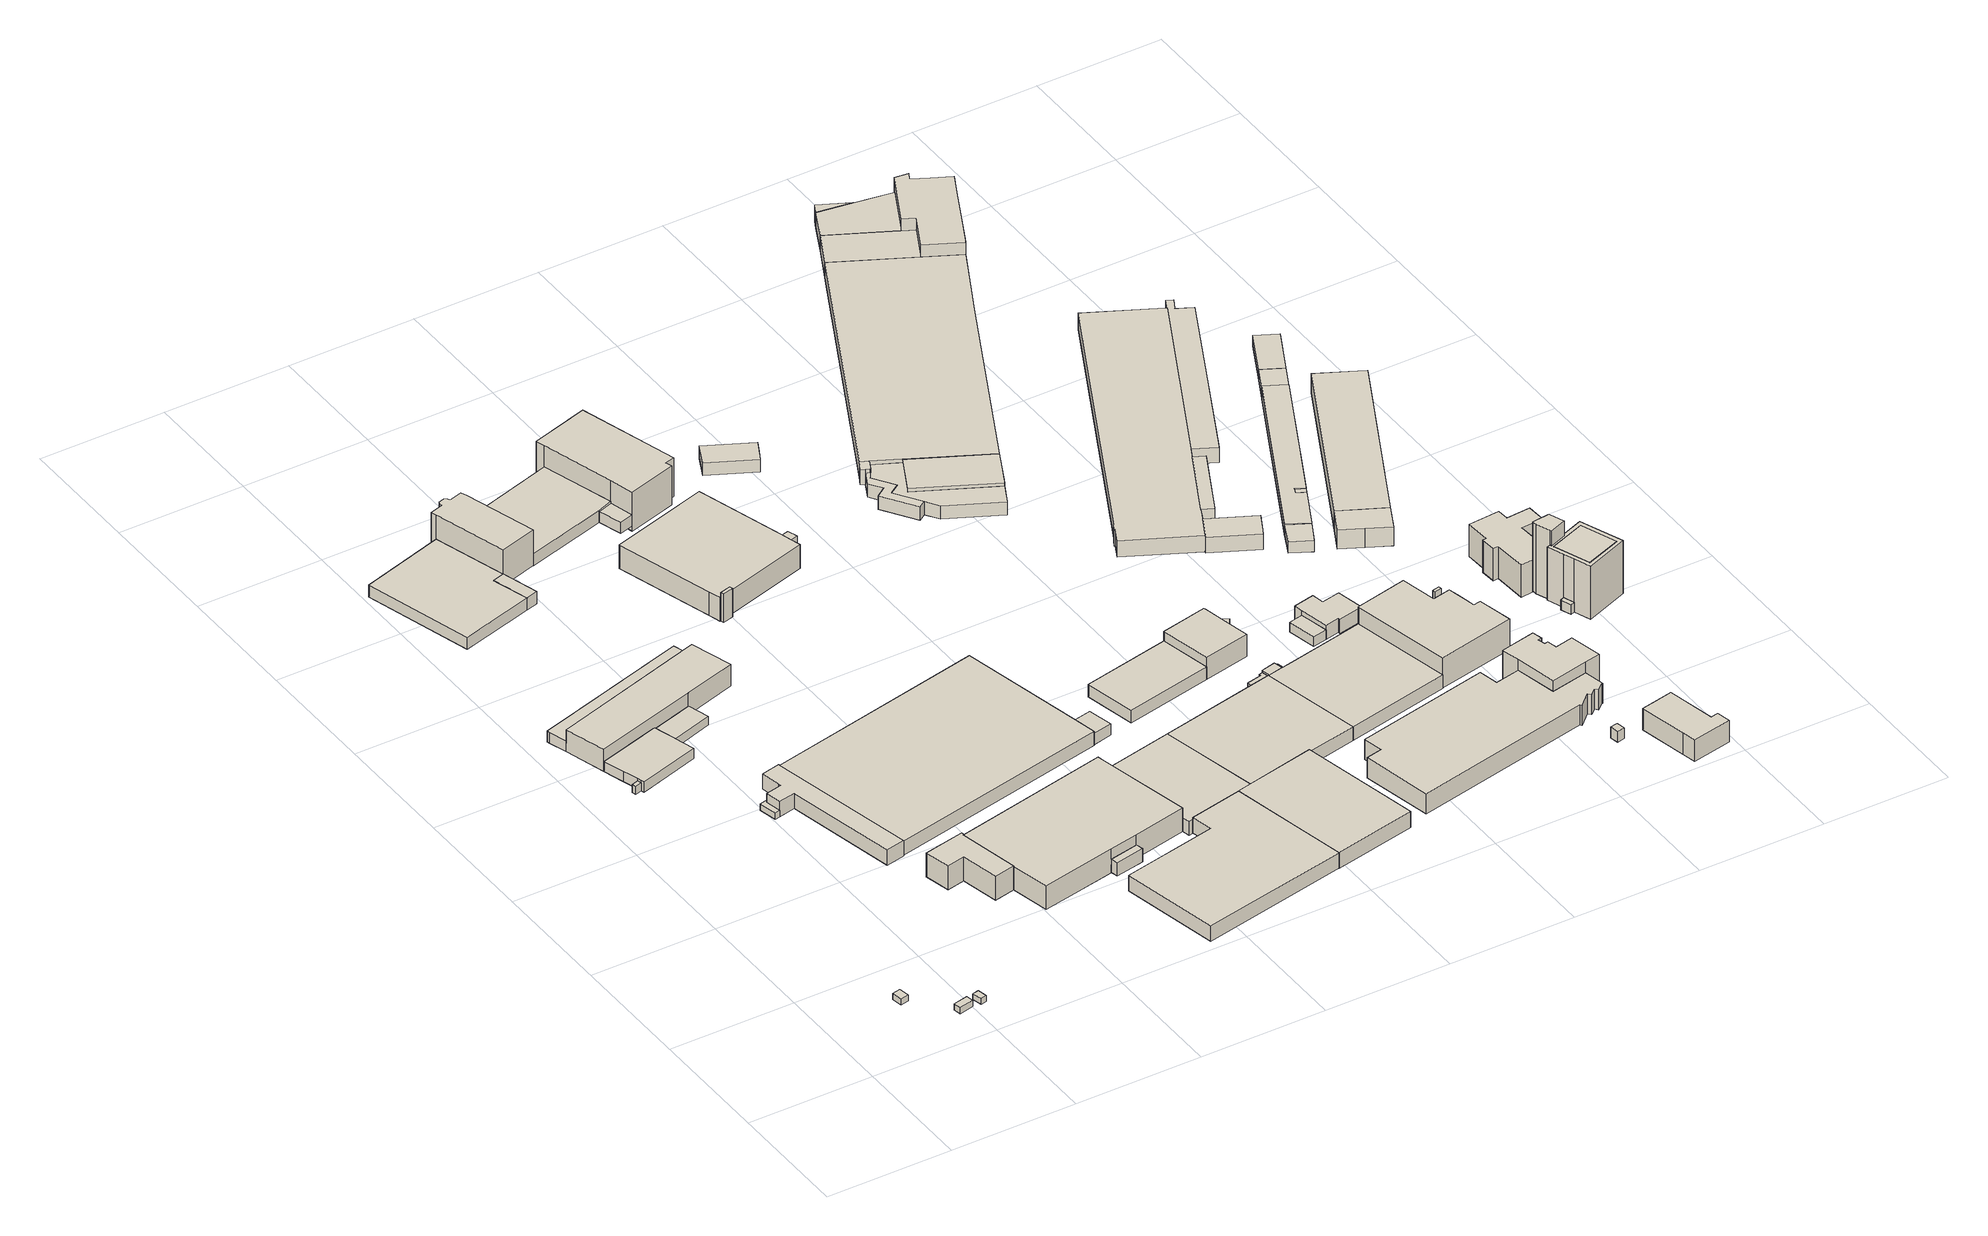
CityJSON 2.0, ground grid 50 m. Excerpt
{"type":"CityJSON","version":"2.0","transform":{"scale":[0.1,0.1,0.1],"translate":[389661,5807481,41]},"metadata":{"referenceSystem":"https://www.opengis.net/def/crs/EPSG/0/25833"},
"CityObjects":{
"building1":{"type":"Building","attributes":{"Gemeindeschluessel":"11000007","BezugspunktDach":"2200","function":"31001_2523","measuredHeight":2.57,"storeysAboveGround":1},"address":[{"country":"Germany","locality":"Berlin","thoroughfareNumber":"12 (1)","thoroughfareName":"Motzener Straße"}],"geometry":[{"type":"Solid","lod":"1","boundaries":[[[[0,1,2,3]],[[4,5,6,7]],[[4,7,3,2]],[[5,4,2,1]],[[6,5,1,0]],[[7,6,0,3]]]]}]},
"building2":{"type":"Building","attributes":{"Gemeindeschluessel":"11000007","BezugspunktDach":"2200","function":"31001_2523","measuredHeight":2.73,"storeysAboveGround":1},"address":[{"country":"Germany","locality":"Berlin","thoroughfareNumber":"14A (1)","thoroughfareName":"Motzener Straße"}],"geometry":[{"type":"Solid","lod":"1","boundaries":[[[[8,9,10,11]],[[12,13,14,15]],[[12,15,11,10]],[[13,12,10,9]],[[14,13,9,8]],[[15,14,8,11]]]]}]},
"building3":{"type":"Building","attributes":{"Gemeindeschluessel":"11000007","BezugspunktDach":"2200","function":"31001_2141","measuredHeight":2.35,"storeysAboveGround":1},"address":[{"country":"Germany","locality":"Berlin","thoroughfareNumber":"14A (2)","thoroughfareName":"Motzener Straße"}],"geometry":[{"type":"Solid","lod":"1","boundaries":[[[[16,17,18,19]],[[20,21,22,23]],[[20,23,19,18]],[[21,20,18,17]],[[22,21,17,16]],[[23,22,16,19]]]]}]},
"building4":{"type":"Building","attributes":{"Gemeindeschluessel":"11000007","BezugspunktDach":"2200","function":"51009_1610","measuredHeight":3.39,"storeysAboveGround":0},"address":[{"country":"Germany","locality":"Berlin"}],"geometry":[{"type":"Solid","lod":"1","boundaries":[[[[24,25,26,27]],[[28,29,30,31]],[[28,31,27,26]],[[29,28,26,25]],[[30,29,25,24]],[[31,30,24,27]]]]}]},
"building5":{"type":"Building","attributes":{"Gemeindeschluessel":"11000007","BezugspunktDach":"2200","function":"51009_1610","measuredHeight":2.7,"storeysAboveGround":0},"address":[{"country":"Germany","locality":"Berlin"}],"geometry":[{"type":"Solid","lod":"1","boundaries":[[[[32,33,34,35,36,37]],[[38,39,40,41,42,43]],[[38,43,37,36]],[[39,38,36,35]],[[40,39,35,34]],[[41,40,34,33]],[[42,41,33,32]],[[43,42,32,37]]]]}]},
"building6":{"type":"Building","attributes":{"Gemeindeschluessel":"11000007","BezugspunktDach":"2200","function":"31001_2100","measuredHeight":6.39,"storeysAboveGround":2},"address":[{"country":"Germany","locality":"Berlin","thoroughfareNumber":"2 (1)","thoroughfareName":"Nunsdorfer Ring"}],"geometry":[{"type":"Solid","lod":"1","boundaries":[[[[44,45,46,47,48,49,50,51,52,53,54]],[[39,38,55,56,57,58,59,60,61,41,40]],[[39,40,54,53]],[[38,39,53,52]],[[55,38,52,51]],[[56,55,51,50]],[[57,56,50,49]],[[58,57,49,48]],[[59,58,48,47]],[[60,59,47,46]],[[61,60,46,45]],[[41,61,45,44]],[[40,41,44,54]]]]}]},
"building7":{"type":"Building","attributes":{"Gemeindeschluessel":"11000007","function":"31001_2111"},"address":[{"country":"Germany","locality":"Berlin","thoroughfareNumber":"7 (1)","thoroughfareName":"Motzener Straße"}],"children":["building7-1","building7-2","building7-3","building7-4"]},
"building7-1":{"type":"BuildingPart","attributes":{"BezugspunktDach":"2200","measuredHeight":9.19,"storeysAboveGround":2},"parents":["building7"],"geometry":[{"type":"MultiSurface","lod":"1","boundaries":[[[62,63,64,65,66]],[[67,68,69,70,71]],[[72,73,74,66,65]],[[68,67,65,64]],[[69,68,64,63]],[[70,75,76,77,78,79,63,62]],[[71,70,62,66]],[[67,71,74,73,72]],[[80,76,75,70]],[[80,69,79,78,77]]]}]},
"building7-2":{"type":"BuildingPart","attributes":{"BezugspunktDach":"2200","measuredHeight":4.53,"storeysAboveGround":2},"parents":["building7"],"geometry":[{"type":"Solid","lod":"1","boundaries":[[[[81,73,72,82,83]],[[84,67,71,85,86]],[[84,86,83,82]],[[67,84,82,72]],[[85,71,73,81]],[[86,85,81,83]],[[67,72,73,71]]]]}]},
"building7-3":{"type":"BuildingPart","attributes":{"BezugspunktDach":"2200","measuredHeight":5.1,"storeysAboveGround":2},"parents":["building7"],"geometry":[{"type":"MultiSurface","lod":"1","boundaries":[[[87,88,89,90,91,92,93,76,75]],[[80,94,95,96,97,29,28,98,70]],[[70,75,70,80]],[[99,78,76,93]],[[95,100,99,94,93,92]],[[96,95,92,91]],[[97,96,91,90]],[[29,97,90,89]],[[28,29,89,88]],[[98,28,88,87]],[[70,98,87,75]],[[80,70,75,76]],[[94,80,78,99]],[[94,99,100,95]]]}]},
"building7-4":{"type":"BuildingPart","attributes":{"BezugspunktDach":"2200","measuredHeight":3.72,"storeysAboveGround":2},"parents":["building7"],"geometry":[{"type":"MultiSurface","lod":"1","boundaries":[[[100,101,79,78]],[[69,102,95,80]],[[102,69,79,101]],[[95,102,101,100]],[[95,94,103]],[[69,80,104,78,79]],[[80,103,94,99,78]],[[100,99,105,94,95]]]}]},
"building8":{"type":"Building","attributes":{"Gemeindeschluessel":"11000007","BezugspunktDach":"2200","function":"31001_2100","measuredHeight":9.91,"storeysAboveGround":2},"address":[{"country":"Germany","locality":"Berlin","thoroughfareNumber":"9","thoroughfareName":"Motzener Straße"}],"geometry":[{"type":"Solid","lod":"1","boundaries":[[[[106,107,108,109,110,111,112,113]],[[114,115,116,117,118,119,120,121]],[[114,121,113,112]],[[115,114,112,111]],[[116,115,111,110]],[[117,116,110,109]],[[118,117,109,108]],[[119,118,108,107]],[[120,119,107,106]],[[121,120,106,113]]]]}]},
"building9":{"type":"Building","attributes":{"Gemeindeschluessel":"11000007","BezugspunktDach":"2200","function":"51009_1610","measuredHeight":5.11,"storeysAboveGround":0},"address":[{"country":"Germany","locality":"Berlin"}],"geometry":[{"type":"Solid","lod":"1","boundaries":[[[[122,123,124,125]],[[126,127,128,129]],[[126,129,125,124]],[[127,126,124,123]],[[128,127,123,122]],[[129,128,122,125]]]]}]},
"building10":{"type":"Building","attributes":{"Gemeindeschluessel":"11000007","function":"31001_2111"},"address":[{"country":"Germany","locality":"Berlin","thoroughfareNumber":"9 (1)","thoroughfareName":"Motzener Straße"}],"children":["building10-1","building10-2"]},
"building10-1":{"type":"BuildingPart","attributes":{"BezugspunktDach":"2200","measuredHeight":9.87,"storeysAboveGround":2},"parents":["building10"],"geometry":[{"type":"MultiSurface","lod":"1","boundaries":[[[130,131,132,133,134,135,136,137,138]],[[115,139,140,141,142,143,144,117,116]],[[115,116,138,137]],[[139,115,137,136]],[[140,139,136,135]],[[141,140,135,134]],[[142,141,134,133]],[[145,146,147,148,149,143,142,133,132]],[[144,143,132,131]],[[117,144,131,130]],[[116,117,130,138]],[[149,148,147,146,145]]]}]},
"building10-2":{"type":"BuildingPart","attributes":{"BezugspunktDach":"2200","measuredHeight":5.51,"storeysAboveGround":2},"parents":["building10"],"geometry":[{"type":"Solid","lod":"1","boundaries":[[[[150,151,146,145]],[[147,152,153,148]],[[152,147,146,151]],[[153,152,151,150]],[[148,153,150,145]],[[147,148,145,146]]]]}]},
"building11":{"type":"Building","attributes":{"Gemeindeschluessel":"11000007","BezugspunktDach":"2200","function":"31001_2020","measuredHeight":5.9,"storeysAboveGround":1},"address":[{"country":"Germany","locality":"Berlin","thoroughfareNumber":"10, 2, 4, 6, 8","thoroughfareName":"Nunsdorfer Ring"}],"geometry":[{"type":"Solid","lod":"1","boundaries":[[[[154,155,156,157,158]],[[159,160,161,162,163]],[[159,163,158,157]],[[160,159,157,156]],[[161,160,156,155]],[[162,161,155,154]],[[163,162,154,158]]]]}]},
"building12":{"type":"Building","attributes":{"Gemeindeschluessel":"11000007","function":"31001_2100"},"address":[{"country":"Germany","locality":"Berlin","thoroughfareNumber":"30","thoroughfareName":"Nahmitzer Damm"}],"children":["building12-1","building12-2","building12-3","building12-4"]},
"building12-1":{"type":"BuildingPart","attributes":{"BezugspunktDach":"2200","measuredHeight":15.17,"storeysAboveGround":3},"parents":["building12"],"geometry":[{"type":"MultiSurface","lod":"1","boundaries":[[[164,165,166,167,168,169,170,171,172,173,174,175]],[[176,177,178,179,180,181,182,183,184,185,186,187]],[[176,187,175,174]],[[177,176,174,173]],[[178,177,173,172]],[[179,178,172,171]],[[180,179,171,170]],[[181,180,170,169]],[[182,181,169,168]],[[183,182,168,167]],[[188,189,167,166]],[[185,184,166,165]],[[190,124,165,164]],[[187,186,164,175]],[[184,183,189,188]],[[186,185,124,190]]]}]},
"building12-2":{"type":"BuildingPart","attributes":{"BezugspunktDach":"2200","measuredHeight":5.2,"storeysAboveGround":3},"parents":["building12"],"geometry":[{"type":"MultiSurface","lod":"1","boundaries":[[[191,122,125,124,190,192]],[[193,126,129,128,194,195]],[[193,195,192,190]],[[126,193,186,185,124]],[[129,126,124,125]],[[128,129,125,122]],[[194,128,122,191]],[[195,194,191,192]],[[196,190,124,185,186]]]}]},
"building12-3":{"type":"BuildingPart","attributes":{"BezugspunktDach":"2200","measuredHeight":5.22,"storeysAboveGround":3},"parents":["building12"],"geometry":[{"type":"MultiSurface","lod":"1","boundaries":[[[188,197,198,199,189]],[[200,201,202,203,204]],[[200,204,189,199]],[[202,201,198,197]],[[203,202,197,188]],[[204,203,184,183]],[[201,200,199,198]],[[183,184,188,189]]]}]},
"building12-4":{"type":"BuildingPart","attributes":{"BezugspunktDach":"2200","measuredHeight":16.24,"storeysAboveGround":3},"parents":["building12"],"geometry":[{"type":"Solid","lod":"1","boundaries":[[[[205,206,207,208,209,210,211,212]],[[213,214,215,216,217,218,219,220]],[[213,220,212,211]],[[214,213,211,210]],[[215,214,210,209]],[[216,215,209,208]],[[217,216,208,207]],[[218,217,207,206]],[[219,218,206,205],[201,200,199,198]],[[220,219,205,212]],[[199,200,201,198]]]]}]},
"building13":{"type":"Building","attributes":{"Gemeindeschluessel":"11000007","BezugspunktDach":"2200","function":"31001_2100","measuredHeight":6.48,"storeysAboveGround":2},"address":[{"country":"Germany","locality":"Berlin","thoroughfareNumber":"11","thoroughfareName":"Motzener Straße"}],"geometry":[{"type":"Solid","lod":"1","boundaries":[[[[221,222,223,224,225,226]],[[227,228,229,230,231,232]],[[227,232,226,225]],[[228,227,225,224]],[[229,228,224,223]],[[230,229,223,222]],[[231,230,222,221]],[[232,231,221,226]]]]}]},
"building14":{"type":"Building","attributes":{"Gemeindeschluessel":"11000007","BezugspunktDach":"2200","function":"51009_1610","measuredHeight":4.67,"storeysAboveGround":0},"address":[{"country":"Germany","locality":"Berlin"}],"geometry":[{"type":"Solid","lod":"1","boundaries":[[[[233,234,235,236]],[[237,238,239,240]],[[237,240,236,235]],[[238,237,235,234]],[[239,238,234,233]],[[240,239,233,236]]]]}]},
"building15":{"type":"Building","attributes":{"Gemeindeschluessel":"11000007","function":"31001_2111"},"address":[{"country":"Germany","locality":"Berlin","thoroughfareNumber":"7, 9","thoroughfareName":"Nunsdorfer Ring"}],"children":["building15-1","building15-2","building15-3"]},
"building15-1":{"type":"BuildingPart","attributes":{"BezugspunktDach":"2200","measuredHeight":10.06,"storeysAboveGround":3},"parents":["building15"],"geometry":[{"type":"MultiSurface","lod":"1","boundaries":[[[241,242,243,244,245,246,247,248,249]],[[250,251,252,253,254,255,256,257,258]],[[250,258,249,248]],[[251,250,248,247]],[[253,252,246,245]],[[254,253,245,244]],[[255,254,255,259]],[[256,255,243,242]],[[257,256,242,241]],[[258,257,241,249]],[[247,246,252,251]],[[259,255,254,244,243]]]}]},
"building15-2":{"type":"BuildingPart","attributes":{"BezugspunktDach":"2200","measuredHeight":10.06,"storeysAboveGround":3},"parents":["building15"],"geometry":[{"type":"Solid","lod":"1","boundaries":[[[[246,260,261,247]],[[262,263,252,251]],[[262,251,247,261]],[[263,262,261,260]],[[252,263,260,246]],[[246,247,251,252]]]]}]},
"building15-3":{"type":"BuildingPart","attributes":{"BezugspunktDach":"2200","measuredHeight":11.97,"storeysAboveGround":3},"parents":["building15"],"geometry":[{"type":"MultiSurface","lod":"1","boundaries":[[[264,265,266,267]],[[254,268,269,255]],[[254,244,243,267,266]],[[268,254,266,265]],[[269,268,265,264]],[[255,269,264,267]],[[255,270,243,244,254]]]}]},
"building16":{"type":"Building","attributes":{"Gemeindeschluessel":"11000007","BezugspunktDach":"2200","function":"31001_2111","measuredHeight":5.8,"storeysAboveGround":1},"address":[{"country":"Germany","locality":"Berlin","thoroughfareNumber":"14 (3)","thoroughfareName":"Nunsdorfer Ring"}],"geometry":[{"type":"Solid","lod":"1","boundaries":[[[[271,272,273,274,275,276,277]],[[278,279,280,281,282,141,140]],[[278,140,277,276]],[[279,278,276,275]],[[280,279,275,274]],[[281,280,274,273]],[[282,281,273,272]],[[141,282,272,271]],[[140,141,271,277]]]]}]},
"building17":{"type":"Building","attributes":{"Gemeindeschluessel":"11000007","BezugspunktDach":"2200","function":"51009_1610","measuredHeight":4.7,"storeysAboveGround":0},"address":[{"country":"Germany","locality":"Berlin"}],"geometry":[{"type":"Solid","lod":"1","boundaries":[[[[283,284,285,286]],[[287,288,289,290]],[[287,290,286,285]],[[288,287,285,284]],[[289,288,284,283]],[[290,289,283,286]]]]}]},
"building18":{"type":"Building","attributes":{"Gemeindeschluessel":"11000007","BezugspunktDach":"2200","function":"31001_2111","measuredHeight":6.83,"storeysAboveGround":2},"address":[{"country":"Germany","locality":"Berlin","thoroughfareNumber":"11 (1)","thoroughfareName":"Motzener Straße"}],"geometry":[{"type":"Solid","lod":"1","boundaries":[[[[291,292,293,294,295]],[[279,296,297,298,280]],[[279,280,295,294]],[[296,279,294,293]],[[297,296,293,292]],[[298,297,292,291]],[[280,298,291,295]]]]}]},
"building19":{"type":"Building","attributes":{"Gemeindeschluessel":"11000007","BezugspunktDach":"2200","function":"31001_2111","measuredHeight":5.28,"storeysAboveGround":1},"address":[{"country":"Germany","locality":"Berlin","thoroughfareNumber":"12 (1)","thoroughfareName":"Nunsdorfer Ring"}],"geometry":[{"type":"Solid","lod":"1","boundaries":[[[[299,300,301,302]],[[303,304,305,306]],[[303,306,302,301]],[[304,303,301,300]],[[305,304,300,299]],[[306,305,299,302]]]]}]},
"building20":{"type":"Building","attributes":{"Gemeindeschluessel":"11000007","BezugspunktDach":"2200","function":"31001_2111","measuredHeight":5.76,"storeysAboveGround":2},"address":[{"country":"Germany","locality":"Berlin","thoroughfareNumber":"14 (2)","thoroughfareName":"Nunsdorfer Ring"}],"geometry":[{"type":"Solid","lod":"1","boundaries":[[[[275,307,308,309,310,276]],[[311,312,313,296,279,278]],[[311,278,276,310]],[[312,311,310,309]],[[313,312,309,308]],[[296,313,308,307]],[[279,296,307,275]],[[278,279,275,276]]]]}]},
"building21":{"type":"Building","attributes":{"Gemeindeschluessel":"11000007","BezugspunktDach":"2200","function":"51009_1610","measuredHeight":5.37,"storeysAboveGround":0},"address":[{"country":"Germany","locality":"Berlin"}],"geometry":[{"type":"Solid","lod":"1","boundaries":[[[[314,315,316,317,318]],[[319,320,321,322,323]],[[319,323,318,317]],[[320,319,317,316]],[[321,320,316,315]],[[322,321,315,314]],[[323,322,314,318]]]]}]},
"building22":{"type":"Building","attributes":{"Gemeindeschluessel":"11000007","BezugspunktDach":"2200","function":"51009_1610","measuredHeight":4.72,"storeysAboveGround":0},"address":[{"country":"Germany","locality":"Berlin"}],"geometry":[{"type":"Solid","lod":"1","boundaries":[[[[324,325,326,327,328,329,330]],[[331,332,333,334,312,311,335]],[[331,335,330,329]],[[332,331,329,328]],[[333,332,328,327]],[[334,333,327,326]],[[312,334,326,325]],[[311,312,325,324]],[[335,311,324,330]]]]}]},
"building23":{"type":"Building","attributes":{"Gemeindeschluessel":"11000007","BezugspunktDach":"2200","function":"51009_1610","measuredHeight":5.51,"storeysAboveGround":0},"address":[{"country":"Germany","locality":"Berlin"}],"geometry":[{"type":"Solid","lod":"1","boundaries":[[[[336,337,338,339,340,341,342,343,344,345,346,347,348]],[[349,350,351,352,353,354,355,356,357,358,359,360,361]],[[349,361,348,347]],[[350,349,347,346]],[[351,350,346,345]],[[352,351,345,344]],[[353,352,344,343]],[[354,353,343,342]],[[355,354,342,341]],[[356,355,341,340]],[[357,356,340,339]],[[358,357,339,338]],[[359,358,338,337]],[[360,359,337,336]],[[361,360,336,348]]]]}]},
"building24":{"type":"Building","attributes":{"Gemeindeschluessel":"11000007","BezugspunktDach":"2200","function":"31001_2100","measuredHeight":9.32,"storeysAboveGround":2},"address":[{"country":"Germany","locality":"Berlin","thoroughfareNumber":"12","thoroughfareName":"Nunsdorfer Ring"}],"geometry":[{"type":"Solid","lod":"1","boundaries":[[[[362,363,364,365,366,367,368]],[[369,370,371,372,373,304,303]],[[369,303,368,367]],[[370,369,367,366]],[[371,370,366,365]],[[372,371,365,364]],[[373,372,364,363]],[[304,373,363,362]],[[303,304,362,368]]]]}]},
"building25":{"type":"Building","attributes":{"Gemeindeschluessel":"11000007","BezugspunktDach":"2200","function":"51009_1610","measuredHeight":4.6,"storeysAboveGround":0},"address":[{"country":"Germany","locality":"Berlin"}],"geometry":[{"type":"Solid","lod":"1","boundaries":[[[[374,375,376,377]],[[378,379,380,381]],[[378,381,377,376]],[[379,378,376,375]],[[380,379,375,374]],[[381,380,374,377]]]]}]},
"building26":{"type":"Building","attributes":{"Gemeindeschluessel":"11000007","BezugspunktDach":"2200","function":"51009_1610","measuredHeight":4.09,"storeysAboveGround":0},"address":[{"country":"Germany","locality":"Berlin"}],"geometry":[{"type":"Solid","lod":"1","boundaries":[[[[382,383,384,385,386,387,388,389,390]],[[391,392,393,372,394,371,370,369,395]],[[391,395,390,389]],[[392,391,389,388]],[[393,392,388,387]],[[372,393,387,386]],[[394,372,386,385]],[[371,394,385,384]],[[370,371,384,383]],[[369,370,383,382]],[[395,369,382,390]]]]}]},
"building27":{"type":"Building","attributes":{"Gemeindeschluessel":"11000007","BezugspunktDach":"2200","function":"31001_2140","measuredHeight":5.58,"storeysAboveGround":2},"address":[{"country":"Germany","locality":"Berlin","thoroughfareNumber":"11","thoroughfareName":"Nunsdorfer Ring"}],"geometry":[{"type":"Solid","lod":"1","boundaries":[[[[339,338,337,396,397,398,399,400,343,342,341,340]],[[355,354,353,401,402,403,404,405,359,358,357,356]],[[355,356,340,341]],[[354,355,341,342]],[[353,354,342,343]],[[401,353,343,400]],[[402,401,400,399]],[[403,402,399,398]],[[404,403,398,397]],[[405,404,397,396]],[[359,405,396,337]],[[358,359,337,338]],[[357,358,338,339]],[[356,357,339,340]]]]}]},
"building28":{"type":"Building","attributes":{"Gemeindeschluessel":"11000007","BezugspunktDach":"2200","function":"31001_2140","measuredHeight":4.05,"storeysAboveGround":1},"address":[{"country":"Germany","locality":"Berlin","thoroughfareNumber":"12 (2)","thoroughfareName":"Nunsdorfer Ring"}],"geometry":[{"type":"Solid","lod":"1","boundaries":[[[[386,385,384]],[[406,407,408]],[[406,408,384,385]],[[407,406,385,386]],[[408,407,386,384]]]]}]},
"building29":{"type":"Building","attributes":{"Gemeindeschluessel":"11000007","function":"31001_2111"},"address":[{"country":"Germany","locality":"Berlin","thoroughfareNumber":"14 (1)","thoroughfareName":"Nunsdorfer Ring"}],"children":["building29-1","building29-2"]},
"building29-1":{"type":"BuildingPart","attributes":{"BezugspunktDach":"2200","measuredHeight":5.75,"storeysAboveGround":1},"parents":["building29"],"geometry":[{"type":"Solid","lod":"1","boundaries":[[[[409,410,411,412,413,414,415,416]],[[334,417,380,379,418,419,313,312]],[[334,312,416,415]],[[380,417,414,413]],[[379,380,413,412]],[[418,379,412,411]],[[419,418,411,410]],[[313,419,410,409]],[[312,313,409,416]],[[417,334,415,414]]]]}]},
"building29-2":{"type":"BuildingPart","attributes":{"BezugspunktDach":"2200","measuredHeight":5.75,"storeysAboveGround":1},"parents":["building29"],"geometry":[{"type":"Solid","lod":"1","boundaries":[[[[415,414,420,421]],[[381,417,334,333]],[[381,333,421,420]],[[417,381,420,414]],[[333,334,415,421]],[[334,417,414,415]]]]}]},
"building30":{"type":"Building","attributes":{"Gemeindeschluessel":"11000007","BezugspunktDach":"2200","function":"31001_2143","measuredHeight":8.54,"storeysAboveGround":1},"address":[{"country":"Germany","locality":"Berlin","thoroughfareNumber":"16 (1)","thoroughfareName":"Nunsdorfer Ring"}],"geometry":[{"type":"Solid","lod":"1","boundaries":[[[[422,423,424,425,426,427,428,429,430,431,432,433,434,435,436,437,438]],[[439,440,441,442,443,444,445,446,447,448,449,450,451,452,453,454,455]],[[439,455,438,437]],[[440,439,437,436]],[[441,440,436,435]],[[442,441,435,434]],[[443,442,434,433]],[[444,443,433,432]],[[445,444,432,431]],[[446,445,431,430]],[[447,446,430,429]],[[448,447,429,428]],[[449,448,428,427]],[[450,449,427,426]],[[451,450,426,425]],[[452,451,425,424]],[[453,452,424,423]],[[454,453,423,422]],[[455,454,422,438]]]]}]},
"building31":{"type":"Building","attributes":{"Gemeindeschluessel":"11000007","BezugspunktDach":"2200","function":"31001_2054","measuredHeight":3.99,"storeysAboveGround":1},"address":[{"country":"Germany","locality":"Berlin","thoroughfareNumber":"14 (5)","thoroughfareName":"Nunsdorfer Ring"}],"geometry":[{"type":"Solid","lod":"1","boundaries":[[[[456,457,458,459]],[[460,461,462,463]],[[460,463,459,458]],[[461,460,458,457]],[[462,461,457,456]],[[463,462,456,459]]]]}]},
"building32":{"type":"Building","attributes":{"Gemeindeschluessel":"11000007","BezugspunktDach":"2200","function":"31001_2523","measuredHeight":5.89,"storeysAboveGround":1},"address":[{"country":"Germany","locality":"Berlin","thoroughfareNumber":"14 (4)","thoroughfareName":"Nunsdorfer Ring"}],"geometry":[{"type":"Solid","lod":"1","boundaries":[[[[464,465,466,467,468,469,470,471,472]],[[473,474,475,476,477,478,479,480,481]],[[473,481,472,471]],[[474,473,471,470]],[[475,474,470,469]],[[476,475,469,468]],[[477,476,468,467]],[[478,477,467,466]],[[479,478,466,465]],[[480,479,465,464]],[[481,480,464,472]]]]}]},
"building33":{"type":"Building","attributes":{"Gemeindeschluessel":"11000007","BezugspunktDach":"2200","function":"31001_2020","measuredHeight":6.47,"storeysAboveGround":2},"address":[{"country":"Germany","locality":"Berlin","thoroughfareNumber":"13","thoroughfareName":"Nunsdorfer Ring"}],"geometry":[{"type":"Solid","lod":"1","boundaries":[[[[482,483,484,485,486]],[[487,488,489,490,491]],[[487,491,486,485]],[[488,487,485,484]],[[489,488,484,483]],[[490,489,483,482]],[[491,490,482,486]]]]}]},
"building34":{"type":"Building","attributes":{"Gemeindeschluessel":"11000007","BezugspunktDach":"2200","function":"31001_2100","measuredHeight":12.89,"storeysAboveGround":3},"address":[{"country":"Germany","locality":"Berlin","thoroughfareNumber":"14","thoroughfareName":"Nunsdorfer Ring"}],"geometry":[{"type":"Solid","lod":"1","boundaries":[[[[492,493,494,495,496,497,498,499,500,501,502,503]],[[504,505,506,507,508,509,510,511,512,513,514,515]],[[504,515,503,502]],[[505,504,502,501]],[[506,505,501,500]],[[507,506,500,499]],[[508,507,499,498]],[[509,508,498,497]],[[510,509,497,496]],[[511,510,496,495]],[[512,511,495,494]],[[513,512,494,493]],[[514,513,493,492]],[[515,514,492,503]]]]}]},
"building35":{"type":"Building","attributes":{"Gemeindeschluessel":"11000007","BezugspunktDach":"2200","function":"51009_1610","measuredHeight":4.61,"storeysAboveGround":0},"address":[{"country":"Germany","locality":"Berlin"}],"geometry":[{"type":"Solid","lod":"1","boundaries":[[[[516,517,518,519]],[[520,521,522,523]],[[520,523,519,518]],[[521,520,518,517]],[[522,521,517,516]],[[523,522,516,519]]]]}]},
"building36":{"type":"Building","attributes":{"Gemeindeschluessel":"11000007","BezugspunktDach":"2200","function":"51009_1610","measuredHeight":15.42,"storeysAboveGround":0},"address":[{"country":"Germany","locality":"Berlin"}],"geometry":[{"type":"Solid","lod":"1","boundaries":[[[[524,525,526,527]],[[528,507,506,529]],[[528,529,527,526]],[[507,528,526,525]],[[506,507,525,524]],[[529,506,524,527]]]]}]},
"building37":{"type":"Building","attributes":{"Gemeindeschluessel":"11000007","BezugspunktDach":"2200","function":"31001_2100","measuredHeight":12.65,"storeysAboveGround":3},"address":[{"country":"Germany","locality":"Berlin","thoroughfareNumber":"16","thoroughfareName":"Nunsdorfer Ring"}],"geometry":[{"type":"Solid","lod":"1","boundaries":[[[[530,531,532,533,534,535,536,537,538,539,540,541]],[[542,543,544,545,546,547,548,549,550,551,552,553]],[[542,553,541,540]],[[543,542,540,539]],[[544,543,539,538]],[[545,544,538,537]],[[546,545,537,536]],[[547,546,536,535]],[[548,547,535,534]],[[549,548,534,533]],[[550,549,533,532]],[[551,550,532,531]],[[552,551,531,530]],[[553,552,530,541]]]]}]},
"building38":{"type":"Building","attributes":{"Gemeindeschluessel":"11000007","function":"31001_2052"},"address":[{"country":"Germany","locality":"Berlin","thoroughfareNumber":"11 (1)","thoroughfareName":"Nunsdorfer Ring"}],"children":["building38-1","building38-2","building38-3","building38-4","building38-5","building38-6","building38-7"]},
"building38-1":{"type":"BuildingPart","attributes":{"BezugspunktDach":"2200","measuredHeight":6.33,"storeysAboveGround":2},"parents":["building38"],"geometry":[{"type":"MultiSurface","lod":"1","boundaries":[[[554,555,556,557,558,559,560,561]],[[562,563,564,565,566,567,568,569]],[[562,569,561,560]],[[564,563,570,571,572,558]],[[565,564,558,557]],[[566,565,557,556]],[[573,574,566,556,555]],[[568,567,555,554]],[[575,563,562,560,559]],[[559,558,572,571,570]],[[567,566,574,573]]]}]},
"building38-2":{"type":"BuildingPart","attributes":{"BezugspunktDach":"2200","measuredHeight":6.24,"storeysAboveGround":2},"parents":["building38"],"geometry":[{"type":"Solid","lod":"1","boundaries":[[[[576,574,573,577]],[[567,566,578,579]],[[567,579,577,573]],[[578,566,574,576]],[[579,578,576,577]],[[566,567,573,574]]]]}]},
"building38-3":{"type":"BuildingPart","attributes":{"BezugspunktDach":"2200","measuredHeight":6.37,"storeysAboveGround":2},"parents":["building38"],"geometry":[{"type":"MultiSurface","lod":"1","boundaries":[[[559,580,581,582,560]],[[583,584,585,563,562]],[[583,562,560,582]],[[585,584,586,587,588]],[[563,585,580,588,571,559]],[[559,563,559,560]],[[582,581,584,583]],[[559,571,588,580]],[[562,563,559,560]]]}]},
"building38-4":{"type":"BuildingPart","attributes":{"BezugspunktDach":"2200","measuredHeight":6.39,"storeysAboveGround":2},"parents":["building38"],"geometry":[{"type":"MultiSurface","lod":"1","boundaries":[[[589,590,591,592,593,594,595]],[[596,597,598,599,600,584,583]],[[596,583,595,594]],[[599,598,592,591]],[[600,599,591,590]],[[584,600,601,587]],[[583,582,581,584,589,595]],[[602,597,596,594,593]],[[603,598,597,593,592]],[[587,601,590,589]],[[584,581,582,583]]]}]},
"building38-5":{"type":"BuildingPart","attributes":{"BezugspunktDach":"2200","measuredHeight":6.64,"storeysAboveGround":2},"parents":["building38"],"geometry":[{"type":"MultiSurface","lod":"1","boundaries":[[[604,605,606,607,608,609]],[[610,611,612,598,597,596]],[[610,596,609,608]],[[611,610,608,607]],[[612,611,607,606]],[[598,612,606,605]],[[593,592,605,604]],[[613,594,593,597,604,609]],[[614,597,598,592,593]],[[596,597,593,594,613]]]}]},
"building38-6":{"type":"BuildingPart","attributes":{"BezugspunktDach":"2200","measuredHeight":6.33,"storeysAboveGround":2},"parents":["building38"],"geometry":[{"type":"MultiSurface","lod":"1","boundaries":[[[615,616,617,554,561,618]],[[569,568,619,620,621,622]],[[569,622,618,561]],[[619,568,554,617]],[[620,619,617,616]],[[621,620,616,615]],[[622,621,615,618]]]}]},
"building38-7":{"type":"BuildingPart","attributes":{"BezugspunktDach":"2200","measuredHeight":10.89,"storeysAboveGround":2},"parents":["building38"],"geometry":[{"type":"MultiSurface","lod":"1","boundaries":[[[623,624,625,626,627,628,629,630,631,632,633,634]],[[588,587,601,635,636,637,638,639,640,641,572,571]],[[580,559,571,634,633]],[[581,580,588,633,632]],[[590,589,632,631]],[[635,601,631,630]],[[636,635,630,629]],[[637,636,629,628]],[[638,637,628,627]],[[639,638,627,626]],[[640,639,626,625]],[[641,640,625,624]],[[572,641,624,623]],[[559,558,572,623,634]],[[588,571,559,580]],[[587,588,580,581]],[[601,587,589,590]],[[642,571,572,558,559]]]}]},
"building39":{"type":"Building","attributes":{"Gemeindeschluessel":"11000007","BezugspunktDach":"2200","function":"51009_1610","measuredHeight":6.82,"storeysAboveGround":0},"address":[{"country":"Germany","locality":"Berlin"}],"geometry":[{"type":"Solid","lod":"1","boundaries":[[[[643,644,645,646]],[[647,648,649,650]],[[647,650,646,645]],[[648,647,645,644]],[[649,648,644,643]],[[650,649,643,646]]]]}]},
"building40":{"type":"Building","attributes":{"Gemeindeschluessel":"11000007","BezugspunktDach":"2200","function":"31001_2143","measuredHeight":4.72,"storeysAboveGround":1},"address":[{"country":"Germany","locality":"Berlin","thoroughfareNumber":"15 (3)","thoroughfareName":"Nunsdorfer Ring"}],"geometry":[{"type":"Solid","lod":"1","boundaries":[[[[651,652,653,654]],[[655,656,657,658]],[[655,658,654,653]],[[656,655,653,652]],[[657,656,652,651]],[[658,657,651,654]]]]}]},
"building41":{"type":"Building","attributes":{"Gemeindeschluessel":"11000007","BezugspunktDach":"2200","function":"51009_1610","measuredHeight":3.71,"storeysAboveGround":0},"address":[{"country":"Germany","locality":"Berlin"}],"geometry":[{"type":"Solid","lod":"1","boundaries":[[[[659,660,661,662]],[[663,664,510,509]],[[663,509,662,661]],[[664,663,661,660]],[[510,664,660,659]],[[509,510,659,662]]]]}]},
"building42":{"type":"Building","attributes":{"Gemeindeschluessel":"11000007","BezugspunktDach":"2200","function":"31001_2143","measuredHeight":9.03,"storeysAboveGround":1},"address":[{"country":"Germany","locality":"Berlin","thoroughfareNumber":"18","thoroughfareName":"Nunsdorfer Ring"}],"geometry":[{"type":"Solid","lod":"1","boundaries":[[[[665,666,667,668,669,670,671,672]],[[673,674,675,676,677,678,679,680]],[[673,680,672,671]],[[674,673,671,670]],[[675,674,670,669]],[[676,675,669,668]],[[677,676,668,667]],[[678,677,667,666]],[[679,678,666,665]],[[680,679,665,672]]]]}]},
"building43":{"type":"Building","attributes":{"Gemeindeschluessel":"11000007","function":"31001_2111"},"address":[{"country":"Germany","locality":"Berlin","thoroughfareNumber":"13 (1)","thoroughfareName":"Nunsdorfer Ring"}],"children":["building43-1","building43-2"]},
"building43-1":{"type":"BuildingPart","attributes":{"BezugspunktDach":"2200","measuredHeight":6.41,"storeysAboveGround":2},"parents":["building43"],"geometry":[{"type":"MultiSurface","lod":"1","boundaries":[[[681,682,683,684,685,686,687]],[[688,689,690,691,692,693,694]],[[689,688,686,685]],[[690,689,685,684]],[[691,690,684,683]],[[692,691,683,682]],[[693,692,682,681]],[[694,693,681,687]],[[688,694,695,687,686]]]}]},
"building43-2":{"type":"BuildingPart","attributes":{"BezugspunktDach":"2200","measuredHeight":6.84,"storeysAboveGround":2},"parents":["building43"],"geometry":[{"type":"Solid","lod":"1","boundaries":[[[[485,484,646,645,696,697,698,699,700,701,702,703]],[[704,705,706,707,708,688,694,647,650,709,710,711]],[[704,711,703,702]],[[705,704,702,701]],[[706,705,701,700]],[[707,706,700,699]],[[708,707,699,698]],[[688,708,698,697]],[[694,688,697,696],[688,694,687,686]],[[647,694,696,645]],[[650,647,645,646]],[[709,650,646,484]],[[710,709,484,485]],[[711,710,485,703]],[[687,694,688,686]]]]}]},
"building44":{"type":"Building","attributes":{"Gemeindeschluessel":"11000007","BezugspunktDach":"2200","function":"31001_2100","measuredHeight":9,"storeysAboveGround":1},"address":[{"country":"Germany","locality":"Berlin","thoroughfareNumber":"15 (1)","thoroughfareName":"Nunsdorfer Ring"}],"geometry":[{"type":"Solid","lod":"1","boundaries":[[[[712,713,714,715,716,717]],[[718,719,720,721,722,723]],[[718,723,717,716]],[[719,718,716,715]],[[720,719,715,714]],[[721,720,714,713]],[[722,721,713,712]],[[723,722,712,717]]]]}]},
"building45":{"type":"Building","attributes":{"Gemeindeschluessel":"11000007","BezugspunktDach":"2200","function":"31001_2140","measuredHeight":4.18,"storeysAboveGround":1},"address":[{"country":"Germany","locality":"Berlin","thoroughfareNumber":"15 (5)","thoroughfareName":"Nunsdorfer Ring"}],"geometry":[{"type":"Solid","lod":"1","boundaries":[[[[724,725,726,727]],[[728,729,730,731]],[[728,731,727,726]],[[729,728,726,725]],[[730,729,725,724]],[[731,730,724,727]]]]}]},
"building46":{"type":"Building","attributes":{"Gemeindeschluessel":"11000007","BezugspunktDach":"2200","function":"51009_1610","measuredHeight":4.1,"storeysAboveGround":0},"address":[{"country":"Germany","locality":"Berlin"}],"geometry":[{"type":"Solid","lod":"1","boundaries":[[[[732,733,734,735]],[[736,737,738,739]],[[736,739,735,734]],[[737,736,734,733]],[[738,737,733,732]],[[739,738,732,735]]]]}]},
"building47":{"type":"Building","attributes":{"Gemeindeschluessel":"11000007","BezugspunktDach":"2200","function":"51009_1610","measuredHeight":5.16,"storeysAboveGround":0},"address":[{"country":"Germany","locality":"Berlin"}],"geometry":[{"type":"Solid","lod":"1","boundaries":[[[[652,740,741,742,743,653]],[[744,745,746,747,748,749]],[[744,749,653,743]],[[745,744,743,742]],[[746,745,742,741]],[[747,746,741,740]],[[748,747,740,652]],[[749,748,652,653]]]]}]},
"building48":{"type":"Building","attributes":{"Gemeindeschluessel":"11000007","BezugspunktDach":"2200","function":"31001_2143","measuredHeight":5.47,"storeysAboveGround":1},"address":[{"country":"Germany","locality":"Berlin","thoroughfareNumber":"15 (4)","thoroughfareName":"Nunsdorfer Ring"}],"geometry":[{"type":"Solid","lod":"1","boundaries":[[[[750,751,752,753,754,755,756,757]],[[744,745,746,758,759,747,748,749]],[[744,749,757,756]],[[745,744,756,755]],[[746,745,755,754]],[[758,746,754,753]],[[759,758,753,752]],[[747,759,752,751]],[[748,747,751,750]],[[749,748,750,757]]]]}]},
"building49":{"type":"Building","attributes":{"Gemeindeschluessel":"11000007","BezugspunktDach":"2200","function":"31001_2020","measuredHeight":29.26,"storeysAboveGround":6},"address":[{"country":"Germany","locality":"Berlin","thoroughfareNumber":"15 (9)","thoroughfareName":"Nunsdorfer Ring"}],"geometry":[{"type":"Solid","lod":"1","boundaries":[[[[760,761,762,763,764,765,766,767]],[[768,769,770,771,772,773,774,775]],[[768,775,767,766]],[[769,768,766,765]],[[770,769,765,764]],[[771,770,764,763]],[[772,771,763,762]],[[773,772,762,761]],[[774,773,761,760]],[[775,774,760,767]]]]}]},
"building50":{"type":"Building","attributes":{"Gemeindeschluessel":"11000007","BezugspunktDach":"2200","function":"31001_2100","measuredHeight":13.65,"storeysAboveGround":3},"address":[{"country":"Germany","locality":"Berlin","thoroughfareNumber":"15","thoroughfareName":"Nunsdorfer Ring"}],"geometry":[{"type":"Solid","lod":"1","boundaries":[[[[776,777,778,779,780,781,782,783,784,785,786,787,788,789,790]],[[791,792,793,794,795,796,797,798,799,800,801,802,803,804,805]],[[791,805,790,789]],[[792,791,789,788]],[[793,792,788,787]],[[794,793,787,786]],[[795,794,786,785]],[[796,795,785,784]],[[797,796,784,783]],[[798,797,783,782]],[[799,798,782,781]],[[800,799,781,780]],[[801,800,780,779]],[[802,801,779,778]],[[803,802,778,777]],[[804,803,777,776]],[[805,804,776,790]]]]}]},
"building51":{"type":"Building","attributes":{"Gemeindeschluessel":"11000007","function":"31001_2020"},"address":[{"country":"Germany","locality":"Berlin","thoroughfareNumber":"15 (8)","thoroughfareName":"Nunsdorfer Ring"}],"children":["building51-1","building51-2"]},
"building51-1":{"type":"BuildingPart","attributes":{"BezugspunktDach":"2200","measuredHeight":22.35,"storeysAboveGround":6},"parents":["building51"],"geometry":[{"type":"MultiSurface","lod":"1","boundaries":[[[806,807,808,809]],[[810,811,812,813]],[[809,813,809,808]],[[811,807,808,814,808,807]],[[813,809,806,812,806,809]],[[815,810,813,809,808]],[[810,814,808,807,811]],[[812,811,807,806]]]}]},
"building51-2":{"type":"BuildingPart","attributes":{"BezugspunktDach":"2200","measuredHeight":22.31,"storeysAboveGround":6},"parents":["building51"],"geometry":[{"type":"MultiSurface","lod":"1","boundaries":[[[816,817,818,819,820,821,822,823,824,825,826,827],[808,807,806,809]],[[828,829,830,831,832,833,834,835,836,737,736,837],[812,811,810,813]],[[828,837,827,826]],[[829,828,826,825]],[[830,829,825,824]],[[831,830,824,823]],[[832,831,823,822]],[[833,832,822,821]],[[834,833,821,820]],[[835,834,820,819]],[[836,835,819,818]],[[737,836,818,817]],[[736,737,817,816]],[[837,736,816,827]],[[812,813,838,813,812,806]],[[811,839,811,810]],[[813,810,813,809]],[[809,806,812,813,838]],[[811,812,806,807]],[[814,810,811,839,807,808]],[[808,809,813,810]]]}]},
"building52":{"type":"Building","attributes":{"Gemeindeschluessel":"11000007","BezugspunktDach":"2200","function":"31001_2111","measuredHeight":9.1,"storeysAboveGround":1},"address":[{"country":"Germany","locality":"Berlin","thoroughfareNumber":"15 (2)","thoroughfareName":"Nunsdorfer Ring"}],"geometry":[{"type":"Solid","lod":"1","boundaries":[[[[714,840,841,716]],[[842,843,844,845]],[[842,845,716,841]],[[843,842,841,840]],[[844,843,840,714]],[[845,844,714,716]]]]}]},
"building53":{"type":"Building","attributes":{"Gemeindeschluessel":"11000007","BezugspunktDach":"2200","function":"31001_2143","measuredHeight":4.57,"storeysAboveGround":1},"address":[{"country":"Germany","locality":"Berlin","thoroughfareNumber":"15 (6)","thoroughfareName":"Nunsdorfer Ring"}],"geometry":[{"type":"Solid","lod":"1","boundaries":[[[[846,847,848,849]],[[850,851,852,853]],[[850,853,849,848]],[[851,850,848,847]],[[852,851,847,846]],[[853,852,846,849]]]]}]},
"building54":{"type":"Building","attributes":{"Gemeindeschluessel":"11000007","BezugspunktDach":"2200","function":"31001_2143","measuredHeight":4.46,"storeysAboveGround":1},"address":[{"country":"Germany","locality":"Berlin","thoroughfareNumber":"15 (7)","thoroughfareName":"Nunsdorfer Ring"}],"geometry":[{"type":"Solid","lod":"1","boundaries":[[[[847,854,855,848]],[[856,857,858,859]],[[856,859,848,855]],[[857,856,855,854]],[[858,857,854,847]],[[859,858,847,848]]]]}]}
},
"vertices":[
[280,262,61],[313,268,61],[305,311,61],[272,304,61],[305,311,35],[313,268,35],[280,262,35],[272,304,35],
[425,116,59],[483,128,59],[477,157,59],[419,145,59],[477,157,32],[483,128,32],[425,116,32],[419,145,32],
[514,124,56],[538,129,56],[530,168,56],[505,163,56],[530,168,32],[538,129,32],[514,124,32],[505,163,32],
[165,1766,66],[192,1774,66],[188,1790,66],[160,1782,66],[188,1790,32],[192,1774,32],[165,1766,32],[160,1782,32],
[492,1397,55],[513,1402,55],[500,1465,55],[566,1479,55],[564,1488,55],[477,1469,55],[564,1488,28],[566,1479,28],[500,1465,28],[513,1402,28],[492,1397,28],[477,1469,28],
[513,1402,92],[580,1416,92],[673,972,92],[749,988,92],[749,990,92],[623,1582,92],[623,1584,92],[548,1567,92],[564,1488,92],[566,1479,92],[500,1465,92],[548,1567,28],[623,1584,28],[623,1582,28],[749,990,28],[749,988,28],[673,972,28],[580,1416,28],
[144,1935,124],[560,2057,124],[769,2119,124],[718,2286,124],[96,2100,124],[718,2286,32],[769,2119,32],[560,2057,32],[144,1935,32],[96,2100,32],[718,2286,78],[96,2100,78],[96,2100,66],[144,1935,75],[391,2007,75],[391,2007,47],[391,2007,69],[560,2057,69],[391,2007,32],
[75,2170,78],[694,2364,78],[72,2181,78],[694,2364,32],[75,2170,32],[72,2181,32],
[170,1849,75],[188,1790,75],[192,1774,75],[196,1762,75],[442,1835,75],[417,1919,75],[417,1921,75],[417,1921,32],[417,1919,32],[442,1835,32],[196,1762,32],[170,1849,32],[417,1921,69],[417,1919,69],
[586,1971,69],[586,1971,32],[411,1942,32],[391,2007,54],[417,1921,33],
[768,737,134],[840,752,134],[872,600,134],[956,618,134],[906,860,134],[911,861,134],[908,873,134],[746,839,134],[908,873,34],[911,861,34],[906,860,34],[956,618,34],[872,600,34],[840,752,34],[768,737,34],[746,839,34],
[420,2858,81],[466,2872,81],[424,3018,81],[376,3004,81],[424,3018,30],[466,2872,30],[420,2858,30],[376,3004,30],
[956,618,133],[989,463,133],[1288,524,133],[1404,548,133],[1619,594,133],[1538,965,133],[1532,994,133],[911,861,133],[906,860,133],[1532,994,34],[1538,965,34],[1619,594,34],[1404,548,34],[1288,524,34],[989,463,34],[1288,524,91],[1404,548,91],[1404,548,36],[1288,524,36],[1288,524,67],
[1294,494,91],[1410,518,91],[1410,518,36],[1294,494,36],
[749,990,88],[1632,1177,88],[1611,1277,88],[1506,1770,88],[623,1582,88],[1506,1770,29],[1611,1277,29],[1632,1177,29],[749,990,29],[623,1582,29],
[339,3308,182],[424,3018,182],[572,3061,182],[487,3349,182],[476,3372,182],[426,3357,182],[420,3367,182],[409,3373,182],[388,3367,182],[382,3356,182],[383,3345,182],[332,3330,182],[383,3345,31],[382,3356,31],[388,3367,31],[409,3373,31],[420,3367,31],[426,3357,31],[476,3372,31],[487,3349,31],[572,3061,31],[424,3018,31],[339,3308,31],[332,3330,31],[572,3061,81],[487,3349,81],[339,3308,81],
[127,2777,81],[5,3208,81],[339,3308,30],[127,2777,30],[5,3208,30],[339,3308,73],
[894,3153,81],[954,3173,81],[870,3463,81],[870,3463,29],[954,3173,29],[894,3153,29],[572,3061,29],[487,3349,29],
[870,3463,170],[954,3173,170],[979,3076,170],[1173,3133,170],[1165,3158,170],[1204,3169,170],[1088,3565,170],[859,3498,170],[1088,3565,7],[1204,3169,7],[1165,3158,7],[1173,3133,7],[979,3076,7],[954,3173,7],[870,3463,7],[859,3498,7],
[1363,9,100],[1955,132,100],[1855,612,100],[1643,567,100],[1661,482,100],[1282,404,100],[1661,482,35],[1643,567,35],[1855,612,35],[1955,132,35],[1363,9,35],[1282,404,35],
[922,3059,76],[979,3076,76],[954,3173,76],[894,3153,76],[954,3173,30],[979,3076,30],[922,3059,30],[894,3153,30],
[926,2505,128],[940,2456,128],[942,2457,128],[985,2469,128],[1331,2569,128],[1320,2607,128],[1309,2648,128],[1204,3009,128],[812,2895,128],[1204,3009,28],[1309,2648,28],[1320,2607,28],[1331,2569,28],[985,2469,28],[942,2457,28],[940,2456,28],[926,2505,28],[812,2895,28],[942,2457,52],
[1349,2615,128],[1337,2655,128],[1337,2655,28],[1349,2615,28],
[946,2444,148],[989,2456,148],[985,2469,148],[942,2457,148],[989,2456,28],[946,2444,28],[942,2457,83],
[1619,594,92],[1626,563,92],[1643,567,92],[1855,612,92],[1918,626,92],[1832,1028,92],[1538,965,92],[1832,1028,34],[1918,626,34],[1855,612,34],[1643,567,34],[1626,563,34],
[1632,1177,79],[1710,1194,79],[1688,1293,79],[1611,1277,79],[1688,1293,32],[1710,1194,32],[1632,1177,32],[1611,1277,32],
[1955,132,102],[2285,200,102],[2184,683,102],[1918,626,102],[1855,612,102],[2184,683,34],[2285,200,34],[1955,132,34],
[1805,1215,85],[2154,1289,85],[2111,1492,85],[1762,1419,85],[2111,1492,32],[2154,1289,32],[1805,1215,32],[1762,1419,32],
[2184,683,92],[2386,726,92],[2300,1128,92],[2231,1113,92],[2231,1113,34],[2300,1128,34],[2386,726,34],
[1509,3103,85],[1529,3143,85],[1553,3190,85],[1376,3279,85],[1333,3191,85],[1376,3279,31],[1553,3190,31],[1529,3143,31],[1509,3103,31],[1333,3191,31],
[2231,1113,81],[2300,1128,81],[2307,1130,81],[2299,1165,81],[2285,1162,81],[2287,1154,81],[2225,1141,81],[2287,1154,34],[2285,1162,34],[2299,1165,34],[2307,1130,34],[2225,1141,34],
[1831,2598,72],[1860,2617,72],[1792,2718,72],[1833,2745,72],[1777,2828,72],[1793,2854,72],[1795,2853,72],[1815,2894,72],[1800,2902,72],[1779,2861,72],[1752,2805,72],[1785,2755,72],[1745,2727,72],[1785,2755,16],[1752,2805,16],[1779,2861,16],[1800,2902,16],[1815,2894,16],[1795,2853,16],[1793,2854,16],[1777,2828,16],[1833,2745,16],[1792,2718,16],[1860,2617,16],[1831,2598,16],[1745,2727,16],
[2154,1289,125],[2340,1328,125],[2318,1431,125],[2298,1527,125],[2297,1532,125],[2236,1519,125],[2111,1492,125],[2236,1519,32],[2297,1532,32],[2298,1527,32],[2318,1431,32],[2340,1328,32],
[2364,1141,80],[2379,1144,80],[2371,1181,80],[2356,1178,80],[2371,1181,34],[2379,1144,34],[2364,1141,34],[2356,1178,34],
[2236,1519,73],[2297,1532,73],[2298,1527,73],[2357,1490,73],[2318,1431,73],[2338,1435,73],[2377,1494,73],[2294,1546,73],[2233,1533,73],[2294,1546,32],[2377,1494,32],[2338,1435,32],[2357,1490,32],[2233,1533,32],
[1894,2566,72],[2097,2465,72],[2137,2546,72],[1842,2693,72],[1917,2844,72],[1917,2844,16],[1842,2693,16],[2137,2546,16],[2097,2465,16],[1894,2566,16],
[2357,1490,33],[2318,1431,33],[2298,1527,33],
[2386,726,91],[2803,816,91],[2717,1216,91],[2379,1144,91],[2364,1141,91],[2364,1142,91],[2307,1130,91],[2300,1128,91],[2364,1142,34],[2717,1216,34],[2803,816,34],
[2356,1178,91],[2299,1165,91],
[2378,248,110],[3090,400,110],[3096,394,110],[3146,441,110],[3157,429,110],[3182,452,110],[3192,440,110],[3218,463,110],[3222,464,110],[3205,545,110],[3054,513,110],[3019,680,110],[2920,659,110],[2904,738,110],[2368,623,110],[2385,544,110],[2319,530,110],[2385,544,25],[2368,623,25],[2904,738,25],[2920,659,25],[3019,680,25],[3054,513,25],[3205,545,25],[3222,464,25],[3218,463,25],[3192,440,25],[3182,452,25],[3157,429,25],[3146,441,25],[3096,394,25],[3090,400,25],[2378,248,25],[2319,530,25],
[2562,1254,72],[2619,1266,72],[2595,1382,72],[2538,1370,72],[2595,1382,32],[2619,1266,32],[2562,1254,32],[2538,1370,32],
[2595,1382,92],[2619,1266,92],[2675,1277,92],[2677,1270,92],[2777,1290,92],[2754,1401,92],[2682,1386,92],[2672,1434,92],[2588,1416,92],[2672,1434,33],[2682,1386,33],[2754,1401,33],[2777,1290,33],[2677,1270,33],[2675,1277,33],[2619,1266,33],[2595,1382,33],[2588,1416,33],
[2716,1818,95],[2765,1914,95],[2588,2002,95],[2544,1916,95],[2540,1906,95],[2544,1916,30],[2588,2002,30],[2765,1914,30],[2716,1818,30],[2540,1906,30],
[2803,816,163],[3113,882,163],[3083,1022,163],[3054,1016,163],[3045,1058,163],[3037,1096,163],[3029,1133,163],[2992,1125,163],[2965,1119,163],[2958,1118,163],[2927,1262,163],[2717,1216,163],[2927,1262,35],[2958,1118,35],[2965,1119,35],[2992,1125,35],[3029,1133,35],[3037,1096,35],[3045,1058,35],[3054,1016,35],[3083,1022,35],[3113,882,35],[2803,816,35],[2717,1216,35],
[3144,245,74],[3174,251,74],[3167,285,74],[3137,279,74],[3167,285,28],[3174,251,28],[3144,245,28],[3137,279,28],
[2965,1119,189],[2992,1125,189],[2990,1137,189],[2962,1131,189],[2990,1137,35],[2962,1131,35],
[3019,680,155],[3054,513,155],[3205,545,155],[3268,558,155],[3240,688,155],[3167,672,155],[3159,712,155],[3144,709,155],[3137,738,155],[3152,741,155],[3143,782,155],[3004,753,155],[3143,782,29],[3152,741,29],[3137,738,29],[3144,709,29],[3159,712,29],[3167,672,29],[3240,688,29],[3268,558,29],[3205,545,29],[3054,513,29],[3019,680,29],[3004,753,29],
[1815,2894,87],[1917,2844,87],[2212,2697,87],[2580,3439,87],[2723,3721,87],[2587,3790,87],[2294,3937,87],[1783,2910,87],[2294,3937,24],[2587,3790,24],[2723,3721,24],[2580,3439,24],[2212,2697,24],[1917,2844,24],[1815,2894,24],[1783,2910,24],[2587,3790,83],[2587,3790,29],[2723,3721,29],[1917,2844,86],[2212,2697,86],[2587,3790,69],
[2137,2546,86],[1842,2693,86],[2137,2546,24],[1842,2693,24],
[2657,3929,87],[2611,3952,87],[2363,4076,87],[2363,4076,24],[2611,3952,24],[2657,3929,24],[2611,3952,73],[2611,3952,29],[2657,3929,29],
[2611,3952,88],[2709,4150,88],[2637,4161,88],[2558,4173,88],[2423,4193,88],[2421,4194,88],[2363,4076,88],[2421,4194,24],[2423,4193,24],[2558,4173,24],[2637,4161,24],[2709,4150,24],[2709,4150,29],[2423,4193,71],[2558,4173,46],
[2423,4193,90],[2558,4173,90],[2441,4231,90],[2440,4228,90],[2439,4229,90],[2421,4194,90],[2439,4229,24],[2440,4228,24],[2441,4231,24],[2421,4194,48],[2423,4193,56],
[1779,2861,87],[1793,2854,87],[1795,2853,87],[1763,2869,87],[1795,2853,24],[1793,2854,24],[1779,2861,24],[1763,2869,24],
[2723,3721,138],[2724,3723,138],[2851,3979,138],[2892,4062,138],[2821,4097,138],[2756,4130,138],[2771,4157,138],[2717,4164,138],[2709,4150,138],[2611,3952,138],[2657,3929,138],[2587,3790,138],[2717,4164,29],[2771,4157,29],[2756,4130,29],[2821,4097,29],[2892,4062,29],[2851,3979,29],[2724,3723,29],[2587,3790,32],
[2655,2030,95],[2791,2301,95],[2748,2322,95],[2612,2051,95],[2748,2322,27],[2791,2301,27],[2655,2030,27],[2612,2051,27],
[2853,1712,80],[2898,1799,80],[2817,1841,80],[2774,1753,80],[2817,1841,33],[2898,1799,33],[2853,1712,33],[2774,1753,33],
[3045,1058,72],[3065,1062,72],[3057,1100,72],[3037,1096,72],[3057,1100,35],[3065,1062,35],
[3295,68,118],[3307,13,118],[3466,46,118],[3454,101,118],[3424,94,118],[3384,287,118],[3319,273,118],[3255,260,118],[3319,273,27],[3384,287,27],[3424,94,27],[3454,101,27],[3466,46,27],[3307,13,27],[3295,68,27],[3255,260,27],
[2857,2323,91],[3216,3045,91],[3155,3075,91],[3178,3120,91],[3154,3131,91],[3133,3088,91],[2771,2367,91],[3133,3088,27],[3154,3131,27],[3178,3120,27],[3155,3075,27],[3216,3045,27],[2857,2323,27],[2771,2367,27],[2771,2367,58],
[2771,2367,95],[3133,3088,95],[2861,3224,95],[2317,2133,95],[2315,2134,95],[2302,2109,95],[2305,2108,95],[2276,2050,95],[2305,2108,27],[2302,2109,27],[2315,2134,27],[2317,2133,27],[2861,3224,27],[2588,2002,27],[2544,1916,27],[2276,2050,27],
[3008,1632,120],[3094,1589,120],[3143,1688,120],[3057,1731,120],[2972,1774,120],[2922,1675,120],[2972,1774,40],[3057,1731,40],[3143,1688,40],[3094,1589,40],[3008,1632,40],[2922,1675,40],
[2978,1956,78],[2989,1979,78],[2953,1996,78],[2942,1974,78],[2953,1996,36],[2989,1979,36],[2978,1956,36],[2942,1974,36],
[3395,938,78],[3411,944,78],[3395,986,78],[3380,979,78],[3395,986,37],[3411,944,37],[3395,938,37],[3380,979,37],
[2978,1956,80],[2989,1979,80],[3256,2512,80],[3173,2553,80],[3173,2553,29],[3256,2512,29],[2989,1979,29],[2978,1956,29],[2898,1799,29],[2817,1841,29],
[2898,1799,83],[2978,1956,83],[2942,1974,83],[2953,1996,83],[2989,1979,83],[3256,2512,83],[3173,2553,83],[2817,1841,83],[2953,1996,29],[2942,1974,29],
[3364,1111,321],[3386,1056,321],[3388,1051,321],[3455,1077,321],[3453,1082,321],[3432,1136,321],[3429,1136,321],[3362,1130,321],[3429,1136,29],[3432,1136,29],[3453,1082,29],[3455,1077,29],[3388,1051,29],[3386,1056,29],[3364,1111,29],[3362,1130,29],
[3284,1256,161],[3305,1258,161],[3313,1126,161],[3362,1130,161],[3429,1136,161],[3432,1136,161],[3440,1137,161],[3428,1303,161],[3516,1309,161],[3511,1386,161],[3416,1379,161],[3413,1426,161],[3288,1417,161],[3294,1317,161],[3280,1316,161],[3294,1317,25],[3288,1417,25],[3413,1426,25],[3416,1379,25],[3511,1386,25],[3516,1309,25],[3428,1303,25],[3440,1137,25],[3432,1136,25],[3429,1136,25],[3362,1130,25],[3313,1126,25],[3305,1258,25],[3284,1256,25],[3280,1316,25],
[3445,899,260],[3588,953,260],[3533,1096,260],[3390,1042,260],[3533,1096,37],[3588,953,37],[3445,899,37],[3390,1042,37],[3533,1096,148],[3533,1096,237],
[3395,986,260],[3411,944,260],[3436,879,260],[3608,945,260],[3566,1053,260],[3561,1067,260],[3542,1116,260],[3453,1082,260],[3455,1077,260],[3388,1051,260],[3386,1056,260],[3370,1051,260],[3386,1056,37],[3388,1051,37],[3455,1077,37],[3453,1082,37],[3542,1116,37],[3561,1067,37],[3566,1053,37],[3608,945,37],[3436,879,37],[3370,1051,37],[3390,1042,120],[3588,953,148],
[3498,2394,120],[3326,2480,120],[3326,2480,39],[3498,2394,39],[3143,1688,39],[2972,1774,39],
[3256,2512,77],[3301,2602,77],[3219,2644,77],[3173,2553,77],[3219,2644,31],[3301,2602,31],[3256,2512,31],[3173,2553,31],
[3390,2779,77],[3307,2821,77],[3307,2821,33],[3390,2779,33],[3301,2602,33],[3219,2644,33]
]}
